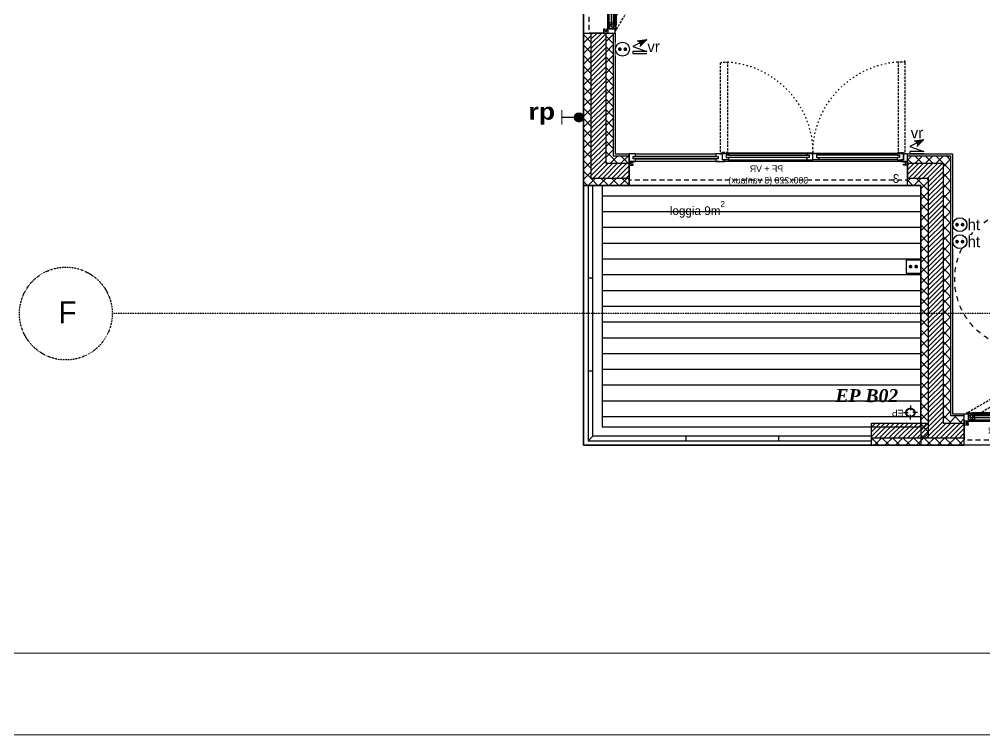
# Model space of a CAD drawing. Header units: centimetres. Extents: x -35664 to 50682, y -23001 to 23705.
# Drawn here: x 7811 to 8851, y 1881 to 2652 of the extents above; entities that cross this region are included whole.
import ezdxf

# ---------------------------------------------------------------- set-up
doc = ezdxf.new("R2010")
doc.units = ezdxf.units.CM
for name, pattern in [('Style de ligne -1', [0.41664, 0.20828, -0.20836]), ('Style de ligne -11', [0.347222, 0.20828, -0.138942]), ('Style de ligne -12', [0.164042, 0.054681, -0.109361]), ('Style de ligne -13', [0.147638, 0.098425, -0.049213]), ('Style de ligne -14', [0.147638, 0.098425, -0.049213]), ('Style de ligne -17', [0.347222, 0.20828, -0.138942]), ('Style de ligne -18', [0.164042, 0.054681, -0.109361]), ('Style de ligne -5', [0.20828, 0.069425, -0.138855]), ('VW-01', [0.41656, 0.20828, -0.20828])]:
    doc.linetypes.add(name, pattern=pattern)
for name, color, linetype in [('B aménagement intérieur', 252, 'Continuous'), ('B GÈnÈral_Hatch', 252, 'Continuous'), ('B Général', 252, 'Continuous'), ('C ANNOTATIONS-axes horizontaux', 252, 'Style de ligne -1'), ('C ANNOTATIONS-PMR', 252, 'Style de ligne -5'), ('C ANNOTATIONS-prestations', 252, 'Continuous'), ('D SURFACES-shab', 252, 'Continuous'), ('Général', 252, 'Continuous'), ('prlm-EAU-EF', 161, 'Continuous'), ('prlm-EAU-EPEXT', 145, 'Continuous')]:
    doc.layers.add(name, color=color, linetype=linetype)
for name, color, linetype, lineweight in [('prlm-ELEC-CFO', 1, 'Continuous', 25), ('prlm-ZCARTOUCHE', 181, 'Continuous', 13), ('w_.prlm-EAU-EPEXT', 252, 'Continuous', 18)]:
    doc.layers.add(name, color=color, linetype=linetype, lineweight=lineweight)
doc.layers.add('prlm-ZEROPLOT', color=254, linetype='Continuous', plot=False)
doc.styles.add('Eurostile', font='Eurosti.TTF')
doc.styles.add('Eurostile (bold)', font='Eurostib.TTF')
doc.styles.add('Eurostile (italic)', font='Eurostib.TTF')
doc.styles.add('prlm-eau-ef', font='ariblk.ttf', dxfattribs={"height": 18})
doc.styles.add('prlm-eau-ep', font='timesbi.ttf', dxfattribs={"height": 18})
doc.styles.add('prlm-elec-cfo', font='comic.ttf', dxfattribs={"height": 12})
doc.styles.add('Times New Roman (bold italic)', font='timesbi.ttf')
pattern_1 = [(45, (0, 0), (2.4253472, -2.6458333), [])]
pattern_2 = [(-45, (0, 0), (5.656854, 5.656854), []), (45, (0, 0), (5.656854, -5.656854), [])]

# ---------------------------------------------------------------- blocks, each defined once
blk = doc.blocks.new('B 90.Rond 150_PMR')
at = {"layer": 'B Général', "linetype": 'VW-01', "ltscale": 25.4}
blk.add_circle((0, 0), 75, dxfattribs=at)
at = {"layer": 'B Général', "insert": (-61.5, 0), "char_height": 7.06, "attachment_point": 5, "rotation": 90, "line_spacing_factor": 0.894142, "style": 'Eurostile (italic)'}
blk.add_mtext('Ø 150 PMR', dxfattribs=at)
blk = doc.blocks.new('B 90.T3 BS 102 (2D)')
at = {"layer": 'D SURFACES-shab', "lineweight": 18, "flags": 128}
blk.add_lwpolyline([(42.2, -186.3), (42.2, 185.3), (-465.2, 185.3), (-465.2, -224.9), (-101.8, -224.9), (-101.8, -504.9), (114.2, -504.9), (114.2, -252.9), (53.2, -252.9), (53.2, -191.3), (-8.8, -191.3), (-8.8, -186.3)], close=True, dxfattribs=at)
at = {"layer": 'C ANNOTATIONS-PMR', "ltscale": 25.4, "rotation": 270}
blk.add_blockref('B 90.Rond 150_PMR', (-24.3, -360), dxfattribs=at)
blk = doc.blocks.new('B 90.F 100x220 (all. vitrée fixe) + VR')
at = {"layer": 'B Général', "linetype": 'Continuous', "lineweight": 35}
for p, q in [((-50, 7), (-50, -9)), ((50, 7), (50, -9))]:
    blk.add_line(p, q, dxfattribs=at)
at = {"layer": 'B Général'}
blk.add_line((45, 9), (-45, 9), dxfattribs=at)
at = {"layer": 'B Général', "linetype": 'Style de ligne -14', "ltscale": 25.4, "flags": 128}
blk.add_lwpolyline([(-35.7, 65.8), (-36.2, 65), (-35.3, 64.5), (-38.6, 58.8), (42.6, 11.9), (45.9, 17.6), (46.8, 17.1), (47.2, 17.9)], close=True, dxfattribs=at)
at = {"layer": 'B Général', "flags": 128}
for points in [[(-43, 10.5), (-43, 9), (-50, 9), (-50, 17), (-45.5, 17), (-45.5, 10.5)], [(-43.5, 15.5), (43.5, 15.5), (43.5, 13), (-43.5, 13)], [(-41, 18), (41, 18), (41, 15.5), (-41, 15.5)], [(-41, 13), (41, 13), (41, 10.5), (-41, 10.5)], [(43, 10.5), (43, 9), (50, 9), (50, 17), (45.5, 17), (45.5, 10.5)], [(-50, 9), (-50, 5), (-45.5, 5), (-45.5, 6), (-48, 6), (-48, 8), (-45.5, 8), (-45.5, 9)], [(50, 9), (50, 5), (45.5, 5), (45.5, 6), (48, 6), (48, 8), (45.5, 8), (45.5, 9)]]:
    blk.add_lwpolyline(points, close=True, dxfattribs=at)
at = {"layer": 'B Général', "linetype": 'Continuous', "flags": 128}
for points in [[(-39, 15.5), (-41.5, 15.5), (-41.5, 13), (-39, 13), (-39, 10.5), (-45.5, 10.5), (-45.5, 17), (-46.5, 17), (-46.5, 18), (-39, 18)], [(39, 15.5), (41.5, 15.5), (41.5, 13), (39, 13), (39, 10.5), (45.5, 10.5), (45.5, 17), (46.5, 17), (46.5, 18), (39, 18)]]:
    blk.add_lwpolyline(points, close=True, dxfattribs=at)
at = {"layer": 'B Général', "linetype": 'Style de ligne -17', "ltscale": 25.4, "flags": 128}
blk.add_lwpolyline([(-50, 9), (50, 9), (50, -11), (-50, -11)], close=True, dxfattribs=at)
at = {"layer": 'B Général', "flags": 128}
blk.add_lwpolyline([(-50, -9), (-50, -17), (50, -17), (50, -9)], dxfattribs=at)
at = {"layer": 'B Général'}
blk.add_circle((47, 17.5), 0.5, dxfattribs=at)
at = {"layer": 'B Général', "linetype": 'Style de ligne -18', "ltscale": 25.4}
blk.add_arc((49, 17.5), 97.5, 150.2938, 179.7062, dxfattribs=at)
at = {"layer": 'B Général', "insert": (-23.1, 7.7), "char_height": 7.06, "attachment_point": 1, "line_spacing_factor": 0.894142, "style": 'Eurostile'}
blk.add_mtext('F.A.V + VR', dxfattribs=at)
at = {"layer": 'C ANNOTATIONS-prestations', "insert": (-41.1, -5.2), "char_height": 9.41, "attachment_point": 1, "rotation": 360, "line_spacing_factor": 0.894142, "style": 'Eurostile (bold)'}
blk.add_mtext('7', dxfattribs=at)
at = {"layer": 'C ANNOTATIONS-prestations', "insert": (0, -6.3), "char_height": 7.06, "width": 100, "attachment_point": 2, "rotation": 360, "line_spacing_factor": 0.894142, "style": 'Eurostile'}
blk.add_mtext('100x220', dxfattribs=at)
blk = doc.blocks.new('B 90.PF 300.220 + VR (3 vantaux)')
at = {"layer": 'B Général', "linetype": 'Continuous'}
for p, q in [((-150, 7), (-150, 17)), ((150, 7), (150, 17))]:
    blk.add_line(p, q, dxfattribs=at)
at = {"layer": 'B Général', "linetype": 'Continuous', "lineweight": 35}
for p, q in [((-150, 7), (-150, -9)), ((150, 7), (150, -9))]:
    blk.add_line(p, q, dxfattribs=at)
at = {"layer": 'B Général'}
blk.add_line((-143, 9), (47, 9), dxfattribs=at)
at = {"layer": 'B Général', "linetype": 'Style de ligne -13', "ltscale": 25.4, "flags": 128}
for points in [[(-147.5, 117), (-146.5, 117), (-146.5, 116), (-140, 116), (-140, 18.5), (-146.5, 18.5), (-146.5, 17.5), (-147.5, 17.5)], [(51.5, 115), (50.5, 115), (50.5, 116), (44, 116), (44, 18.5), (50.5, 18.5), (50.5, 17.5), (51.5, 17.5)]]:
    blk.add_lwpolyline(points, close=True, dxfattribs=at)
at = {"layer": 'B Général', "flags": 128}
for points in [[(-143, 10.5), (-143, 9), (-150, 9), (-150, 17), (-145.5, 17), (-145.5, 10.5)], [(-54.5, 18), (-139, 18), (-139, 15.5), (-54.5, 15.5)], [(-54.5, 13), (-139, 13), (-139, 10.5), (-54.5, 10.5)], [(-41.5, 18), (43, 18), (43, 15.5), (-41.5, 15.5)], [(-41.5, 13), (43, 13), (43, 10.5), (-41.5, 10.5)], [(56.5, 17), (56.5, 14.2), (54, 14.2), (54, 11.8), (56.5, 11.8), (56.5, 9), (47, 9), (47, 10.5), (49.5, 10.5), (49.5, 17)], [(145.5, 14.2), (54, 14.2), (54, 11.8), (145.5, 11.8)], [(143, 17), (56.5, 17), (56.5, 14.2), (143, 14.2)], [(143, 11.8), (56.5, 11.8), (56.5, 9), (143, 9)], [(145.5, 14.2), (143, 14.2), (143, 17), (150, 17), (150, 9), (143, 9), (143, 11.8), (145.5, 11.8)], [(-150, 9), (-150, 5), (-145.5, 5), (-145.5, 6), (-148, 6), (-148, 8), (-145.5, 8), (-145.5, 9)], [(150, 9), (150, 5), (145.5, 5), (145.5, 6), (148, 6), (148, 8), (145.5, 8), (145.5, 9)]]:
    blk.add_lwpolyline(points, close=True, dxfattribs=at)
at = {"layer": 'B Général', "linetype": 'Continuous', "flags": 128}
for points in [[(-139, 15.5), (-141.5, 15.5), (-141.5, 13), (-139, 13), (-139, 10.5), (-145.5, 10.5), (-145.5, 17), (-146.5, 17), (-146.5, 18), (-139, 18)], [(-54.5, 15.5), (-52, 15.5), (-52, 13), (-54.5, 13), (-54.5, 10.5), (-48, 10.5), (-48, 17), (-47, 17), (-47, 18), (-54.5, 18)], [(-41.5, 15.5), (-44, 15.5), (-44, 13), (-41.5, 13), (-41.5, 10.5), (-48, 10.5), (-48, 17), (-47, 17), (-47, 18), (-41.5, 18)], [(43, 15.5), (45.5, 15.5), (45.5, 13), (43, 13), (43, 10.5), (49.5, 10.5), (49.5, 17), (50.5, 17), (50.5, 18), (43, 18)]]:
    blk.add_lwpolyline(points, close=True, dxfattribs=at)
at = {"layer": 'B Général', "linetype": 'Style de ligne -11', "ltscale": 25.4, "flags": 128}
blk.add_lwpolyline([(-150, 9), (150, 9), (150, -11), (-150, -11)], close=True, dxfattribs=at)
at = {"layer": 'B Général', "flags": 128}
blk.add_lwpolyline([(150, -9), (150, -17), (-150, -17), (-150, -9)], dxfattribs=at)
at = {"layer": 'B Général'}
for centre in [(-147, 17.5), (51, 17.5)]:
    blk.add_circle(centre, 0.5, dxfattribs=at)
at = {"layer": 'B Général', "linetype": 'Style de ligne -12', "ltscale": 25.4}
for centre, start, end in [((-147, 17.5), 0.2938, 90.2879), ((51, 17.5), 94.0649, 179.7062)]:
    blk.add_arc(centre, 99, start, end, dxfattribs=at)
at = {"layer": 'B Général', "insert": (2, 4.6), "char_height": 7.06, "attachment_point": 2, "rotation": 360, "line_spacing_factor": 0.894142, "style": 'Eurostile'}
blk.add_mtext('PF + VR', dxfattribs=at)
at = {"layer": 'C ANNOTATIONS-prestations', "rotation": 360, "line_spacing_factor": 0.894142}
for s, insert, char_height, attachment_point, style in [('3', (-141.1, -4.8), 9.41, 1, 'Eurostile (bold)'), ('300x220 (3 vantaux) ', (0, -7.8), 7.059, 2, 'Eurostile')]:
    blk.add_mtext(s, dxfattribs=dict(at, insert=insert, char_height=char_height, attachment_point=attachment_point, style=style))
blk = doc.blocks.new('B 90.F 100x170 (allège pleine + VR')
at = {"layer": 'B Général', "linetype": 'Continuous', "lineweight": 35}
for p, q in [((-50, 7), (-50, -9)), ((50, 7), (50, -9))]:
    blk.add_line(p, q, dxfattribs=at)
at = {"layer": 'B Général'}
blk.add_line((45, 9), (-45, 9), dxfattribs=at)
at = {"layer": 'B Général', "linetype": 'Style de ligne -13', "ltscale": 25.4, "flags": 128}
blk.add_lwpolyline([(-35.7, 65.8), (-36.2, 65), (-35.3, 64.5), (-38.6, 58.8), (42.6, 11.9), (45.9, 17.6), (46.8, 17.1), (47.2, 17.9)], close=True, dxfattribs=at)
at = {"layer": 'B Général', "flags": 128}
for points in [[(-43, 10.5), (-43, 9), (-50, 9), (-50, 17), (-45.5, 17), (-45.5, 10.5)], [(-43.5, 15.5), (43.5, 15.5), (43.5, 13), (-43.5, 13)], [(-41, 18), (41, 18), (41, 15.5), (-41, 15.5)], [(-41, 13), (41, 13), (41, 10.5), (-41, 10.5)], [(43, 10.5), (43, 9), (50, 9), (50, 17), (45.5, 17), (45.5, 10.5)], [(-50, 9), (-50, 5), (-45.5, 5), (-45.5, 6), (-48, 6), (-48, 8), (-45.5, 8), (-45.5, 9)], [(50, 9), (50, 5), (45.5, 5), (45.5, 6), (48, 6), (48, 8), (45.5, 8), (45.5, 9)]]:
    blk.add_lwpolyline(points, close=True, dxfattribs=at)
at = {"layer": 'B Général', "linetype": 'Continuous', "flags": 128}
for points in [[(-39, 15.5), (-41.5, 15.5), (-41.5, 13), (-39, 13), (-39, 10.5), (-45.5, 10.5), (-45.5, 17), (-46.5, 17), (-46.5, 18), (-39, 18)], [(39, 15.5), (41.5, 15.5), (41.5, 13), (39, 13), (39, 10.5), (45.5, 10.5), (45.5, 17), (46.5, 17), (46.5, 18), (39, 18)]]:
    blk.add_lwpolyline(points, close=True, dxfattribs=at)
at = {"layer": 'B Général', "linetype": 'Style de ligne -11', "ltscale": 25.4, "flags": 128}
blk.add_lwpolyline([(-50, 9), (50, 9), (50, -11), (-50, -11)], close=True, dxfattribs=at)
at = {"layer": 'B Général', "flags": 128}
blk.add_lwpolyline([(-50, -9), (-50, -17), (50, -17), (50, -9)], dxfattribs=at)
at = {"layer": 'B Général'}
blk.add_circle((47, 17.5), 0.5, dxfattribs=at)
at = {"layer": 'B Général', "linetype": 'Style de ligne -12', "ltscale": 25.4}
blk.add_arc((49, 17.5), 97.5, 150.2938, 179.7062, dxfattribs=at)
at = {"layer": 'B Général', "insert": (-23.1, 2.7), "char_height": 7.06, "attachment_point": 1, "line_spacing_factor": 0.894142, "style": 'Eurostile'}
blk.add_mtext('F.A.B + VR', dxfattribs=at)
at = {"layer": 'C ANNOTATIONS-prestations', "rotation": 360, "line_spacing_factor": 0.894142}
for s, insert, char_height, attachment_point, style in [('8', (-41.3, -4.8), 9.41, 1, 'Eurostile (bold)'), ('100x170', (0, -7.8), 7.06, 2, 'Eurostile')]:
    blk.add_mtext(s, dxfattribs=dict(at, insert=insert, char_height=char_height, attachment_point=attachment_point, style=style))
blk = doc.blocks.new('B 90.EP')
at = {"layer": 'B Général', "linetype": 'Continuous'}
for p, q in [((-7.5, 0), (-2.5, 0)), ((0, 7.5), (0, 2.5)), ((7.5, 0), (2.5, 0)), ((0, -7.5), (0, -2.5))]:
    blk.add_line(p, q, dxfattribs=at)
at = {"layer": 'B Général', "linetype": 'Continuous', "flags": 128}
for points in [[(-5, 0, -1), (5, 0, -1)], [(-4.3, 0, -1), (4.3, 0, -1)]]:
    blk.add_lwpolyline(points, format="xyb", close=True, dxfattribs=at)
at = {"layer": 'C ANNOTATIONS-prestations', "insert": (7.5, 4), "char_height": 7.06, "attachment_point": 1, "line_spacing_factor": 0.894142, "style": 'Eurostile'}
blk.add_mtext('EP', dxfattribs=at)
blk = doc.blocks.new('B 90.w_.xi.epext')
at = {"layer": 'w_.prlm-EAU-EPEXT', "linetype": 'Continuous', "lineweight": 18}
blk.add_circle((0, 0), 5, dxfattribs=at)
blk = doc.blocks.new('B 90.Groupe-27-1')
at = {"layer": 'w_.prlm-EAU-EPEXT'}
blk.add_blockref('B 90.w_.xi.epext', (8770.5, 2227.7), dxfattribs=at)
at = {"layer": 'w_.prlm-EAU-EPEXT', "insert": (8689.8, 2253), "char_height": 13.99, "width": 86.195, "attachment_point": 1, "line_spacing_factor": 1.004802, "style": 'Times New Roman (bold italic)'}
blk.add_mtext('EP B02', dxfattribs=at)
blk = doc.blocks.new('xi.epext')
at = {"layer": 'prlm-EAU-EPEXT', "color": 0, "linetype": 'ByBlock', "lineweight": -2}
blk.add_circle((0, 0), 5, dxfattribs=at)
blk = doc.blocks.new('xi.VR')
at = {"layer": 'prlm-ELEC-CFO', "lineweight": 5}
blk.add_hatch(color=0, dxfattribs=at).paths.add_polyline_path([(-3, 6), (-0.1, 3.7), (0, 0), (7.5, 7.5)])
at = {"layer": 'prlm-ELEC-CFO', "color": 0}
for points in [[(1, 4.2), (-7.5, 0), (7.5, -5.5), (-7.5, -5.5), (-7.5, -7.5), (7.5, -7.5)], [(-3, 6), (7.5, 7.5), (0, 0)]]:
    blk.add_lwpolyline(points, dxfattribs=at)
blk = doc.blocks.new('xi.PC')
at = {"color": 0, "lineweight": 5}
blk.add_wipeout([(-7.5, -7.5), (7.5, -7.5), (7.5, 7.5), (-7.5, 7.5)], dxfattribs=at).dxf.layer = 'prlm-ELEC-CFO'
at = {"layer": 'prlm-ELEC-CFO', "color": 0, "linetype": 'ByBlock', "lineweight": 5, "const_width": 2}
for points in [[(-4, 0, 1), (-2, 0, 1)], [(2, 0, 1), (4, 0, 1)]]:
    blk.add_lwpolyline(points, format="xyb", close=True, dxfattribs=at)
at = {"layer": 'prlm-ELEC-CFO', "color": 0, "linetype": 'ByBlock', "lineweight": -2}
blk.add_circle((0, 0), 7.5, dxfattribs=at)
blk = doc.blocks.new('xi.PCHT')
at = {"color": 0, "lineweight": 5}
blk.add_wipeout([(-7.5, -7.5), (7.5, -7.5), (7.5, 7.5), (-7.5, 7.5)], dxfattribs=at).dxf.layer = 'prlm-ELEC-CFO'
at = {"layer": 'prlm-ELEC-CFO', "color": 0, "linetype": 'ByBlock', "lineweight": 5, "const_width": 2}
for points in [[(-4, 0, 1), (-2, 0, 1)], [(2, 0, 1), (4, 0, 1)]]:
    blk.add_lwpolyline(points, format="xyb", close=True, dxfattribs=at)
at = {"layer": 'prlm-ELEC-CFO', "color": 0, "linetype": 'ByBlock', "lineweight": -2}
blk.add_circle((0, 0), 7.5, dxfattribs=at)
blk = doc.blocks.new('xi.PC-EXT')
at = {"layer": 'prlm-ELEC-CFO', "color": 0, "linetype": 'ByBlock', "lineweight": -2, "flags": 128}
blk.add_lwpolyline([(-7.5, 7.5), (7.5, 7.5), (7.5, -7.5), (-7.5, -7.5)], close=True, dxfattribs=at)
at = {"layer": 'prlm-ELEC-CFO', "color": 0, "linetype": 'ByBlock', "lineweight": 5, "const_width": 2}
for points in [[(-4, 0, 1), (-2, 0, 1)], [(2, 0, 1), (4, 0, 1)]]:
    blk.add_lwpolyline(points, format="xyb", close=True, dxfattribs=at)
blk = doc.blocks.new('xi.rp')
at = {"layer": 'prlm-EAU-EF', "lineweight": 5}
h = blk.add_hatch(color=0, dxfattribs=at)
edge = h.paths.add_edge_path()
edge.add_arc((0, 5), 5, 0, 360)
at = {"layer": 'prlm-EAU-EF', "color": 0, "const_width": 1, "flags": 128}
blk.add_lwpolyline([(-7.8, 23.5), (7.8, 23.5)], dxfattribs=at)
at = {"layer": 'prlm-EAU-EF', "color": 0, "flags": 128}
blk.add_lwpolyline([(0, 5), (0, 23.5)], dxfattribs=at)
at = {"layer": 'prlm-EAU-EF', "color": 0, "lineweight": 5}
blk.add_circle((0, 5), 5, dxfattribs=at)

msp = doc.modelspace()

# ---------------------------------------------------------------- hatches: boundary and pattern name
at = {"layer": 'B GÈnÈral_Hatch', "linetype": 'Continuous'}
h = msp.add_hatch(dxfattribs=at)
h.set_pattern_fill('02_ISOLANT', color=256, angle=-90, style=0, pattern_type=2)
h.set_pattern_definition([(-45, (0, 0), (5.656854, 5.656854), []), (45, (0, 0), (5.656854, -5.656854), [])])
h.paths.add_polyline_path([(8426.485, 2636.691), (8418.485, 2636.691), (8418.485, 2472.491), (8426.485, 2480.491)])
h = msp.add_hatch(dxfattribs=at)
h.set_pattern_fill('50_BETON', color=256, style=0, pattern_type=2)
h.set_pattern_definition(pattern_1)
h.paths.add_polyline_path([(8442.485, 2636.691), (8426.485, 2636.691), (8426.485, 2480.491), (8442.485, 2496.491)])
h = msp.add_hatch(dxfattribs=at)
h.set_pattern_fill('02_ISOLANT', color=256, angle=-90, style=0, pattern_type=2)
h.set_pattern_definition([(-45, (0, 0), (5.656854, 5.656854), []), (45, (0, 0), (5.656854, -5.656854), [])])
h.paths.add_polyline_path([(8450.485, 2636.691), (8442.485, 2636.691), (8442.485, 2496.491), (8450.485, 2504.491)])
h = msp.add_hatch(dxfattribs=at)
h.set_pattern_fill('50_BETON', color=256, style=0, pattern_type=2)
h.set_pattern_definition(pattern_1)
h.paths.add_polyline_path([(8442.485, 2496.491), (8426.485, 2480.491), (8467.485, 2480.491), (8467.485, 2496.491)])
h = msp.add_hatch(dxfattribs=at)
h.set_pattern_fill('02_ISOLANT', color=256, style=0, pattern_type=2)
h.set_pattern_definition([(45, (0, 0), (-5.656854, 5.656854), []), (135, (0, 0), (5.656854, 5.656854), [])])
h.paths.add_polyline_path([(8450.485, 2504.491), (8442.485, 2496.491), (8467.485, 2496.491), (8467.485, 2504.491)])
h = msp.add_hatch(dxfattribs=at)
h.set_pattern_fill('02_ISOLANT', color=256, style=0, pattern_type=2)
h.set_pattern_definition([(45, (0, 0), (-5.656854, 5.656854), []), (135, (0, 0), (5.656854, 5.656854), [])])
h.paths.add_polyline_path([(8767.485, 2504.491), (8767.485, 2496.491), (8805.796, 2496.491), (8813.796, 2504.491)])
h = msp.add_hatch(dxfattribs=at)
h.set_pattern_fill('50_BETON', color=256, style=0, pattern_type=2)
h.set_pattern_definition(pattern_1)
h.paths.add_polyline_path([(8767.485, 2496.491), (8767.485, 2480.491), (8789.796, 2480.491), (8805.796, 2496.491)])
h = msp.add_hatch(dxfattribs=at)
h.set_pattern_fill('50_BETON', color=256, style=0, pattern_type=2)
h.set_pattern_definition(pattern_1)
h.paths.add_polyline_path([(8789.796, 2200.491), (8805.796, 2216.491), (8805.796, 2496.491), (8789.796, 2480.491)])
h = msp.add_hatch(dxfattribs=at)
h.set_pattern_fill('02_ISOLANT', color=256, angle=90, style=0, pattern_type=2)
h.set_pattern_definition([(135, (0, 0), (-5.656854, -5.656854), []), (225, (0, 0), (-5.656854, 5.656854), [])])
h.paths.add_polyline_path([(8805.796, 2216.491), (8813.796, 2224.491), (8813.796, 2504.491), (8805.796, 2496.491)])
h = msp.add_hatch(dxfattribs=at)
h.set_pattern_fill('02_ISOLANT', color=256, style=0, pattern_type=2)
h.set_pattern_definition([(45, (0, 0), (-5.656854, 5.656854), []), (135, (0, 0), (5.656854, 5.656854), [])])
h.paths.add_polyline_path([(8426.485, 2480.491), (8418.485, 2472.491), (8467.485, 2472.491), (8467.485, 2480.491)])
h = msp.add_hatch(dxfattribs=at)
h.set_pattern_fill('02_ISOLANT', color=256, style=0, pattern_type=2)
h.set_pattern_definition([(45, (0, 0), (-5.656854, 5.656854), []), (135, (0, 0), (5.656854, 5.656854), [])])
h.paths.add_polyline_path([(8767.485, 2480.491), (8767.485, 2472.491), (8781.796, 2472.491), (8789.796, 2480.491)])
h = msp.add_hatch(dxfattribs=at)
h.set_pattern_fill('02_ISOLANT', color=256, angle=90, style=0, pattern_type=2)
h.set_pattern_definition([(135, (0, 0), (-5.656854, -5.656854), []), (225, (0, 0), (-5.656854, 5.656854), [])])
h.paths.add_polyline_path([(8781.796, 2192.491), (8789.796, 2200.491), (8789.796, 2480.491), (8781.796, 2472.491)])
h = msp.add_hatch(dxfattribs=at)
h.set_pattern_fill('H_BARDAGE V 150', color=256, angle=90, style=0, pattern_type=2)
h.set_pattern_definition([(180, (8610.14, 2342.491), (1e-15, 17), [])])
h.paths.add_polyline_path([(8781.796, 2472.491), (8438.485, 2472.491), (8438.485, 2212.491), (8781.796, 2212.491)])
h = msp.add_hatch(dxfattribs=at)
h.set_pattern_fill('50_BETON', color=256, style=0, pattern_type=2)
h.set_pattern_definition(pattern_1)
h.paths.add_polyline_path([(8728.485, 2216.491), (8728.485, 2200.491), (8789.796, 2200.491), (8789.796, 2216.491)])
h = msp.add_hatch(dxfattribs=at)
h.set_pattern_fill('50_BETON', color=256, style=0, pattern_type=2)
h.set_pattern_definition(pattern_1)
h.paths.add_polyline_path([(8828.485, 2216.491), (8805.796, 2216.491), (8789.796, 2200.491), (8828.485, 2200.491)])
h = msp.add_hatch(dxfattribs=at)
h.set_pattern_fill('02_ISOLANT', color=256, angle=-90, style=0, pattern_type=2)
h.set_pattern_definition(pattern_2)
h.paths.add_polyline_path([(8828.485, 2224.491), (8813.796, 2224.491), (8805.796, 2216.491), (8828.485, 2216.491)])
h = msp.add_hatch(dxfattribs=at)
h.set_pattern_fill('02_ISOLANT', color=256, style=0, pattern_type=2)
h.set_pattern_definition([(45, (0, 0), (-5.656854, 5.656854), []), (135, (0, 0), (5.656854, 5.656854), [])])
h.paths.add_polyline_path([(8728.485, 2200.491), (8728.485, 2192.491), (8789.796, 2192.491), (8789.796, 2200.491)])
h = msp.add_hatch(dxfattribs=at)
h.set_pattern_fill('02_ISOLANT', color=256, angle=-90, style=0, pattern_type=2)
h.set_pattern_definition(pattern_2)
h.paths.add_polyline_path([(8828.485, 2200.491), (8789.796, 2200.491), (8781.796, 2192.491), (8828.485, 2192.491)])

# ---------------------------------------------------------------- linework, layer by layer
at = {"layer": 'B Général', "linetype": 'Continuous'}
for p, q in [((8418.485, 2636.691), (8418.485, 2472.491)), ((8418.485, 2636.691), (8418.485, 2472.491)), ((8418.485, 2636.691), (8452.485, 2636.691)), ((8426.485, 2636.691), (8426.485, 2480.491)), ((8442.485, 2636.691), (8442.485, 2496.491)), ((8450.485, 2636.691), (8450.485, 2504.491)), ((8450.485, 2636.691), (8450.485, 2504.491)), ((8452.485, 2636.691), (8452.485, 2506.491)), ((8452.485, 2636.691), (8452.485, 2506.491)), ((8452.485, 2506.491), (8467.485, 2506.491)), ((8452.485, 2506.491), (8467.485, 2506.491)), ((8467.485, 2472.491), (8467.485, 2506.491)), ((8767.485, 2506.491), (8815.796, 2506.491)), ((8767.485, 2506.491), (8815.796, 2506.491)), ((8767.485, 2472.491), (8767.485, 2506.491)), ((8815.796, 2506.491), (8815.796, 2226.491)), ((8815.796, 2506.491), (8815.796, 2226.491)), ((8442.485, 2496.491), (8467.485, 2496.491)), ((8450.485, 2504.491), (8467.485, 2504.491)), ((8450.485, 2504.491), (8467.485, 2504.491)), ((8767.485, 2504.491), (8813.796, 2504.491)), ((8767.485, 2504.491), (8813.796, 2504.491)), ((8767.485, 2496.491), (8805.796, 2496.491)), ((8805.796, 2496.491), (8805.796, 2216.491)), ((8813.796, 2504.491), (8813.796, 2224.491)), ((8813.796, 2504.491), (8813.796, 2224.491)), ((8426.485, 2480.491), (8467.485, 2480.491)), ((8767.485, 2480.491), (8789.796, 2480.491)), ((8789.796, 2480.491), (8789.796, 2200.491)), ((8418.485, 2472.491), (8467.485, 2472.491)), ((8418.485, 2472.491), (8467.485, 2472.491)), ((8767.485, 2472.491), (8781.796, 2472.491)), ((8767.485, 2472.491), (8781.796, 2472.491)), ((8781.796, 2472.491), (8781.796, 2192.491)), ((8781.796, 2472.491), (8781.796, 2192.491)), ((8815.796, 2226.491), (8828.485, 2226.491)), ((8815.796, 2226.491), (8828.485, 2226.491)), ((8828.485, 2192.491), (8828.485, 2226.491)), ((8728.485, 2216.491), (8789.796, 2216.491)), ((8728.485, 2216.491), (8789.796, 2216.491)), ((8728.485, 2192.491), (8728.485, 2216.491)), ((8805.796, 2216.491), (8828.485, 2216.491)), ((8813.796, 2224.491), (8828.485, 2224.491)), ((8813.796, 2224.491), (8828.485, 2224.491)), ((8428.485, 2202.491), (8423.485, 2197.491)), ((8728.485, 2200.491), (8789.796, 2200.491)), ((8728.485, 2200.491), (8789.796, 2200.491)), ((8789.796, 2200.491), (8828.485, 2200.491)), ((8728.485, 2192.491), (8789.796, 2192.491)), ((8728.485, 2192.491), (8789.796, 2192.491)), ((8781.796, 2192.491), (8828.485, 2192.491)), ((8781.796, 2192.491), (8828.485, 2192.491))]:
    msp.add_line(p, q, dxfattribs=at)
at = {"layer": 'B Général', "linetype": 'Continuous', "lineweight": 18}
for p, q in [((8426.485, 2636.691), (8426.485, 2480.491)), ((8442.485, 2636.691), (8442.485, 2496.491)), ((8442.485, 2496.491), (8467.485, 2496.491)), ((8767.485, 2496.491), (8805.796, 2496.491)), ((8805.796, 2496.491), (8805.796, 2216.491)), ((8426.485, 2480.491), (8467.485, 2480.491)), ((8767.485, 2480.491), (8789.796, 2480.491)), ((8789.796, 2480.491), (8789.796, 2200.491)), ((8805.796, 2216.491), (8828.485, 2216.491)), ((8789.796, 2200.491), (8828.485, 2200.491))]:
    msp.add_line(p, q, dxfattribs=at)
at = {"layer": 'B Général'}
for p, q in [((8428.485, 2372.491), (8423.485, 2372.491)), ((8428.485, 2272.491), (8423.485, 2272.491)), ((8528.485, 2202.491), (8528.485, 2197.491)), ((8628.485, 2202.491), (8628.485, 2197.491)), ((8728.485, 2202.491), (8728.485, 2197.491))]:
    msp.add_line(p, q, dxfattribs=at)
at = {"layer": 'B Général', "linetype": 'Continuous', "flags": 128}
for points in [[(8781.796, 2472.491), (8418.485, 2472.491), (8418.485, 2192.491), (8728.485, 2192.491), (8728.485, 2216.491), (8781.796, 2216.491)], [(8423.485, 2197.491), (8728.485, 2197.491), (8728.485, 2202.491), (8428.485, 2202.491), (8428.485, 2472.491), (8423.485, 2472.491)], [(8781.796, 2472.491), (8438.485, 2472.491), (8438.485, 2212.491), (8781.796, 2212.491)]]:
    msp.add_lwpolyline(points, close=True, dxfattribs=at)
at = {"layer": 'C ANNOTATIONS-axes horizontaux'}
msp.add_line((12370.813, 2334.491), (7910.813, 2334.491), dxfattribs=at)
msp.add_line((12370.813, 2334.491), (7910.813, 2334.491), dxfattribs=at)
msp.add_circle((7860.813, 2334.491), 50, dxfattribs=at)
msp.add_circle((7860.813, 2334.491), 50, dxfattribs=at)
at = {"layer": 'prlm-ELEC-CFO', "lineweight": 13}
msp.add_spline([(8949.472, 2554.761), (8903.002, 2668.613), (8684.525, 2740.879)], degree=3, dxfattribs=at)
at = {"layer": 'prlm-ZEROPLOT'}
msp.add_lwpolyline([(8418.485, 4917.388), (10859.388, 4917.388), (10859.389, 3517.39), (9818.485, 3517.39), (9818.485, 2192.491), (8418.485, 2192.491)], close=True, dxfattribs=at)

# ---------------------------------------------------------------- block references
at = {"layer": 'B aménagement intérieur'}
msp.add_blockref('B 90.T3 BS 102 (2D)', (8917.639, 2731.44), dxfattribs=at)
at = {"layer": 'B Général'}
for name, p, rotation in [('B 90.F 100x220 (all. vitrée fixe) + VR', (8435.485, 2686.691), 270), ('B 90.EP', (8770.546, 2227.741), 180)]:
    msp.add_blockref(name, p, dxfattribs=dict(at, rotation=rotation))
at = {"layer": 'B Général', "xscale": -1}
for name, p in [('B 90.PF 300.220 + VR (3 vantaux)', (8617.485, 2489.491)), ('B 90.F 100x170 (allège pleine + VR', (8878.485, 2209.491))]:
    msp.add_blockref(name, p, dxfattribs=at)
at = {"layer": 'Général'}
msp.add_blockref('B 90.Groupe-27-1', (0, 0), dxfattribs=at)
at = {"layer": 'prlm-EAU-EF', "rotation": 89.99596689983697}
msp.add_blockref('xi.rp', (8418.473, 2545.885), dxfattribs=at)
at = {"layer": 'prlm-EAU-EPEXT'}
msp.add_blockref('xi.epext', (8770.546, 2227.741), dxfattribs=at)
at = {"layer": 'prlm-ELEC-CFO'}
msp.add_blockref('xi.PC-EXT', (8773.796, 2385.045), dxfattribs=at)

# ---------------------------------------------------------------- texts
at = {"layer": 'C ANNOTATIONS-axes horizontaux', "insert": (7852.894, 2347.614), "char_height": 23.53, "attachment_point": 1, "line_spacing_factor": 0.894142, "style": 'Eurostile'}
msp.add_mtext('F', dxfattribs=at)
msp.add_mtext('F', dxfattribs=at)
at = {"layer": 'D SURFACES-shab', "insert": (8511.421, 2455.704), "char_height": 9.412, "width": 264, "attachment_point": 1, "line_spacing_factor": 0.894142, "style": 'Eurostile'}
msp.add_mtext('loggia 9m{\\H0.6667x;\\S2^ ;}', dxfattribs=at)
at = {"layer": 'prlm-EAU-EPEXT', "insert": (8689.846, 2253.014), "char_height": 14, "width": 86.19473, "attachment_point": 1, "style": 'prlm-eau-ep'}
msp.add_mtext('EP B02', dxfattribs=at)

# ---------------------------------------------------------------- next in the draw order: texts
at = {"layer": 'prlm-EAU-EF', "lineweight": 20, "insert": (8373.39, 2561.381), "char_height": 18, "attachment_point": 2, "line_spacing_factor": 0.8, "style": 'prlm-eau-ef', "bg_fill": 3, "box_fill_scale": 0.95, "bg_fill_color": 256, "bg_fill_transparency": 0}
msp.add_mtext('rp', dxfattribs=at)
at = {"layer": 'prlm-ELEC-CFO', "lineweight": 20, "char_height": 12, "attachment_point": 5, "line_spacing_factor": 0.8, "style": 'prlm-elec-cfo', "bg_fill": 3, "box_fill_scale": 1.1, "bg_fill_color": 256, "bg_fill_transparency": 0}
for s, insert in [('vr', (8493.892, 2622.21)), ('vr', (8777.627, 2529.208)), ('ht', (8838.872, 2411.953))]:
    msp.add_mtext(s, dxfattribs=dict(at, insert=insert))

# ---------------------------------------------------------------- next in the draw order: block references
at = {"layer": 'prlm-ELEC-CFO'}
for name, p in [('xi.VR', (8479.175, 2622.21)), ('xi.VR', (8777.627, 2514.491)), ('xi.PCHT', (8823.796, 2411.953))]:
    msp.add_blockref(name, p, dxfattribs=at)

# ---------------------------------------------------------------- next in the draw order: block references
msp.add_blockref('xi.PC', (8460.485, 2619.362), dxfattribs=at)

# ---------------------------------------------------------------- next in the draw order: texts
at = {"layer": 'prlm-ELEC-CFO', "lineweight": 20, "insert": (8838.872, 2430.271), "char_height": 12, "attachment_point": 5, "line_spacing_factor": 0.8, "style": 'prlm-elec-cfo', "bg_fill": 3, "box_fill_scale": 1.1, "bg_fill_color": 256, "bg_fill_transparency": 0}
msp.add_mtext('ht', dxfattribs=at)

# ---------------------------------------------------------------- next in the draw order: linework, layer by layer
at = {"layer": 'prlm-ELEC-CFO', "lineweight": 13}
msp.add_spline([(8910.392, 2551.195), (8888.598, 2555.917), (8903.381, 2398.478)], degree=3, dxfattribs=at)

# ---------------------------------------------------------------- next in the draw order: block references
at = {"layer": 'prlm-ELEC-CFO'}
msp.add_blockref('xi.PCHT', (8823.796, 2430.271), dxfattribs=at)

# ---------------------------------------------------------------- next in the draw order: linework, layer by layer
at = {"layer": 'prlm-ZCARTOUCHE'}
for points in [[(2346.896, 6179.445), (12766.42, 6179.445), (12766.42, 1880.678), (2346.896, 1880.678)], [(2420.067, 6120.958), (12693.25, 6120.958), (12693.25, 1968.408), (2420.067, 1968.408)]]:
    msp.add_lwpolyline(points, close=True, dxfattribs=at)

doc.saveas('drawing.dxf')
